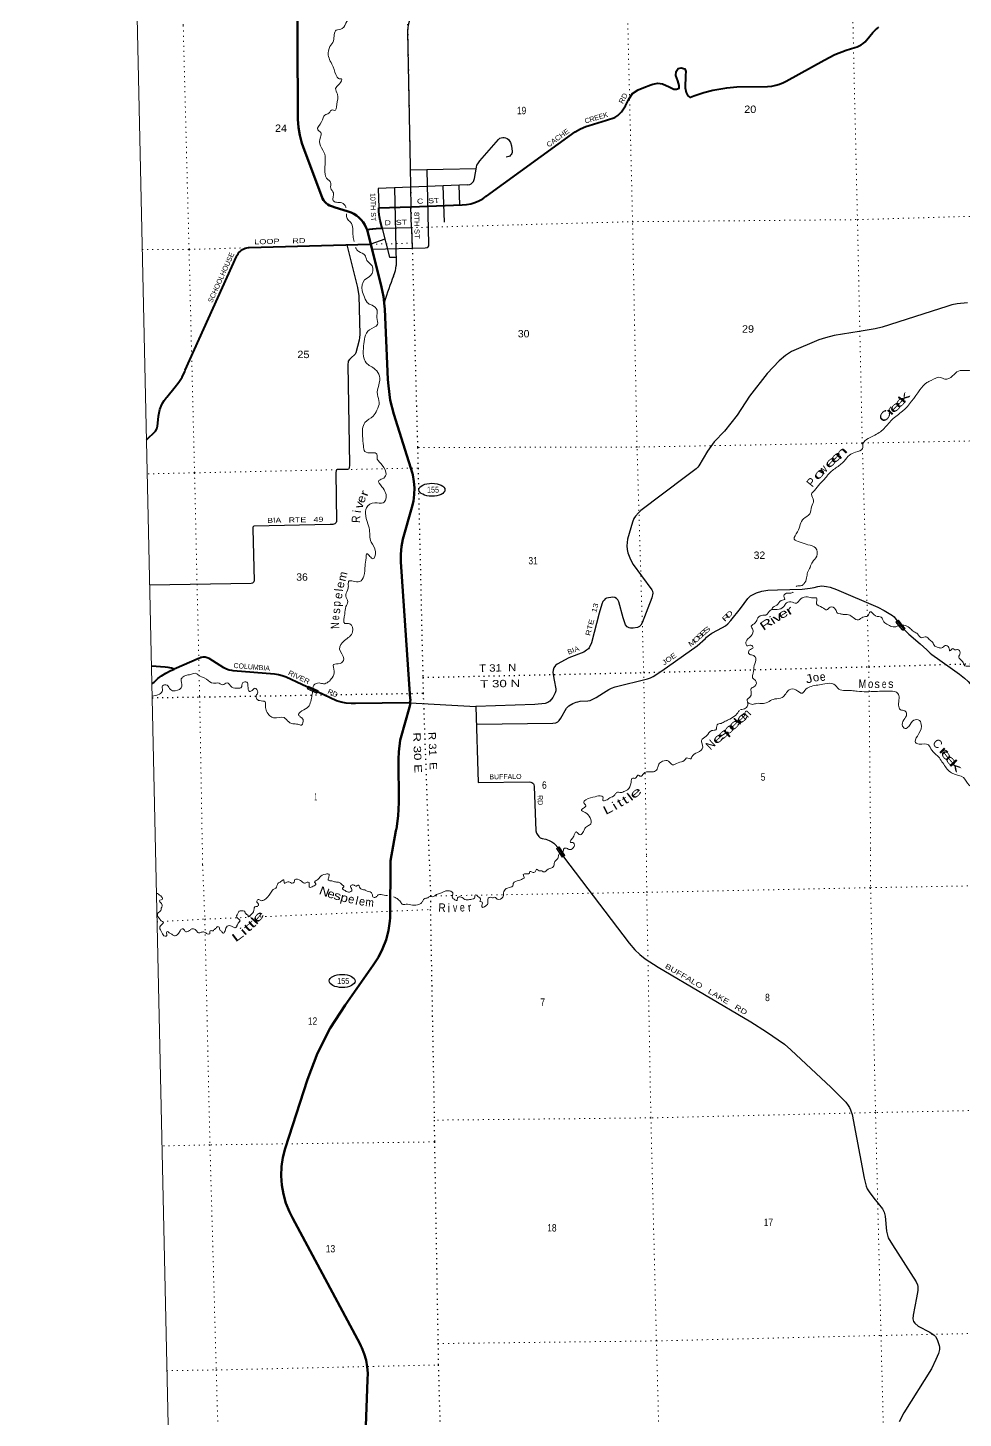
# Model space of a CAD drawing. Header units: feet. Extents: x 489137 to 739700, y 189004 to 379547.
# Drawn here: x 489137 to 511330, y 221829 to 254815 of the extents above; entities that cross this region are included whole.
import ezdxf
from ezdxf.enums import TextEntityAlignment as Align

# ---------------------------------------------------------------- set-up
doc = ezdxf.new("R2010")
doc.units = ezdxf.units.FT
doc.header["$LTSCALE"] = 80
doc.linetypes.add('DOTTED', pattern=[1.5, 0.3, -1.2])
for name, color, linetype, lineweight in [('17', 7, 'Continuous', 25), ('23', 7, 'Continuous', 70), ('26', 7, 'Continuous', 40), ('29', 7, 'Continuous', 25), ('31', 7, 'Continuous', 13), ('39', 7, 'Continuous', 13), ('4', 7, 'Continuous', 13), ('6', 7, 'DOTTED', 25), ('61', 7, 'Continuous', 13), ('7', 7, 'DOTTED', 13)]:
    doc.layers.add(name, color=color, linetype=linetype, lineweight=lineweight)
for name, color, linetype in [('27', 7, 'Continuous'), ('30', 7, 'Continuous'), ('41', 7, 'Continuous')]:
    doc.layers.add(name, color=color, linetype=linetype)

msp = doc.modelspace()

# ---------------------------------------------------------------- linework, layer by layer
at = {"layer": '17'}
for centre in [(498725.31, 243855.59), (496595.48, 232201.22)]:
    msp.add_ellipse(centre, major_axis=(309.24, -1), ratio=0.500121, dxfattribs=at)
at = {"layer": '23'}
for points in [[(497187.37, 250019.1), (497167.76, 250070.34), (497133.8, 250137.14), (497093.05, 250200.03), (497045.94, 250258.31), (496993.01, 250311.35), (496934.81, 250358.57), (496872, 250399.44), (496805.27, 250433.53), (496735.33, 250460.45), (496403.56, 250562.54), (496385.77, 250567.18), (496340.84, 250582.44), (496297.76, 250602.32), (496256.99, 250626.6), (496218.98, 250655), (496184.15, 250687.22), (496152.88, 250722.9), (496125.51, 250761.66), (495666.96, 251990.72), (495637.71, 252080.84), (495587.51, 252265.02), (495556.83, 252453.43), (495546.02, 252644.02), (495546.01, 252655.95), (495524.64, 256527.56)], [(497273.92, 249681.55), (497219.47, 249898.45), (497213.87, 249927.95), (497194.55, 250000.35), (497187.37, 250019.1)], [(498210.46, 238802.46), (498212.54, 238821.53), (498212.8, 238882.7), (498212.01, 238895.87), (497990.17, 242144.62), (497985.87, 242325.51), (498000.49, 242505.85), (498033.89, 242683.68), (498034.33, 242685.48), (498247.35, 243431.75), (498284.37, 243584.51), (498305.22, 243740.3), (498309.67, 243897.42), (498297.67, 244054.14), (498269.35, 244208.75), (498262.08, 244238.02), (497819.43, 245650.4), (497738, 245981.4), (497691.61, 246319.11), (497682.39, 246470.52), (497604.45, 248137.29), (497601.8, 248209.71), (497577.65, 248437.96), (497529.78, 248662.43), (497273.92, 249681.55)], [(497744.05, 235054.82), (497872.19, 235762.48), (497877.86, 235793.77), (497881.34, 235812.48), (497925.72, 236118.71), (497938.05, 236433.01), (497930.69, 237461.36), (497937.09, 237639.04), (497970.8, 237914.18), (497984.2, 237968.26), (498192.94, 238700.95), (498205.9, 238760.73), (498210.46, 238802.46)], [(497081.65, 219675.67), (497197.21, 222736.24), (497201.95, 222893.24), (497190.26, 223049.88), (497162.25, 223204.43), (497118.24, 223355.21), (497058.72, 223500.57), (497036.74, 223545.19), (497018.68, 223582.25), (495416.83, 226578.19), (495342.42, 226723.52), (495260.23, 226928.07), (495199.88, 227140.08), (495162.01, 227357.24), (495147.05, 227577.17), (495155.17, 227797.46), (495186.26, 228015.69), (495240, 228229.48), (495775.16, 229862.5), (496012.88, 230485.58), (496314.42, 231080.4), (496665.65, 231625.42), (497331.58, 232575.37), (497453.79, 232765.01), (497555.5, 232966.39), (497635.61, 233177.3), (497693.23, 233395.42), (497727.74, 233618.38), (497734.4, 233698.97), (497744.05, 235054.82)]]:
    msp.add_lwpolyline(points, dxfattribs=at)
at = {"layer": '26'}
msp.add_line((497465.31, 250546.5), (498228.01, 250566.42), dxfattribs=at)
for points in [[(498228.05, 250564.12), (498228.01, 250566.42), (499445.14, 250614.15), (499546.96, 250622.56), (499647.35, 250641.57), (499745.2, 250670.96), (499839.44, 250710.42), (499929.04, 250759.52), (500013.01, 250817.71), (500021.47, 250824.33), (502126.7, 252348.18), (502249.84, 252416.58), (502379.46, 252471.73), (502459.23, 252498.05), (502866.08, 252619.96), (503061.01, 252685.29), (503134.98, 252732.03), (503220.63, 252817.71), (503314.07, 252961.81), (503399.73, 253121.49), (503485.38, 253253.91), (503617.76, 253343.48), (503754.02, 253398.01), (503921.44, 253464.22), (503964.27, 253479.8), (504081.07, 253503.16), (504197.87, 253487.59), (504357.5, 253417.48), (504466.51, 253355.17), (504524.91, 253355.17), (504591.1, 253386.32), (504591.1, 253448.64), (504556.06, 253557.69), (504509.34, 253686.21), (504521.02, 253775.79), (504567.74, 253845.89), (504641.71, 253865.36), (504723.47, 253838.1), (504750.73, 253779.68), (504742.94, 253686.21), (504735.15, 253394.11), (504754.62, 253277.28), (504793.55, 253199.38), (504840.27, 253168.23), (504863.63, 253172.12), (504937.61, 253199.38), (505007.69, 253226.65), (505175.1, 253277.28), (505389.24, 253331.8), (505720.17, 253390.22), (505961.63, 253413.63), (506689.64, 253426.19), (506786.14, 253433.34), (506881.36, 253450.54), (506974.26, 253477.6), (507063.83, 253514.22), (507130.13, 253548.82), (508030.99, 254047.74), (508286.04, 254181.01), (508553.62, 254286.89), (508758.7, 254347.09), (508812.18, 254363.62), (508863.65, 254385.64), (508912.53, 254412.93), (508958.29, 254445.17), (509000.43, 254482.02), (509038.48, 254523.07), (509043.46, 254529.13), (509187.22, 254699.8), (509252.71, 254770.2), (509325.2, 254833.37)], [(497546.37, 250057.75), (497499.42, 250243.07), (497480.03, 250327.54), (497468.56, 250446.86), (497465.31, 250546.5)], [(497187.37, 250019.1), (497220.65, 250028.18), (497250.38, 250036.29), (497323.79, 250049.2), (497398.15, 250054.36), (497546.37, 250057.75)], [(491949.56, 245041.63), (492163.04, 245247.14), (492194.97, 245302.83), (492213.42, 245366.44), (492225.13, 245431.62), (492240.86, 245602.97), (492251.42, 245682.21), (492270.2, 245759.91), (492297, 245835.22), (492331.53, 245907.31), (492373.4, 245975.4), (492422.16, 246038.75), (492436.14, 246054.61), (492631.46, 246295.55), (492719.74, 246408.22), (492795.76, 246529.5), (492858.69, 246658.07), (492873.01, 246693), (494088.89, 249387.39), (494105.06, 249420.71), (494124.63, 249452.16), (494147.38, 249481.39), (494173.06, 249508.08), (494201.39, 249531.94), (494232.06, 249552.71), (494264.73, 249570.16), (494299.05, 249584.1), (494334.63, 249594.38), (494371.1, 249600.88), (494392.33, 249602.88), (497249.5, 249680.89), (497273.92, 249681.55)], [(498210.46, 238802.46), (498179.72, 238801.99), (496910.56, 238782.44), (496807.28, 238781.06), (496689.82, 238791.04), (496574.04, 238813.26), (496461.22, 238847.45), (496011.89, 239058.21), (495263.11, 239409.43), (495174.61, 239441.88), (495081.35, 239465.47), (494986.13, 239479.18), (494012.12, 239558.19), (493975.95, 239563.48), (493911.82, 239578.28), (493849.59, 239599.69), (493789.93, 239627.5), (493611.29, 239744.22), (493440.82, 239850.24), (493418.17, 239861.9), (493393.27, 239871.64), (493367.49, 239878.73), (493341.11, 239883.09), (493314.42, 239884.66), (493287.71, 239883.44), (493261.27, 239879.43), (493235.4, 239872.68), (493210.38, 239863.26), (492611.14, 239598.73)], [(492611.14, 239598.73), (492542.26, 239620.6), (492470.75, 239635.3), (492398.1, 239642.45), (492067.79, 239670.05)], [(492076.92, 239255.35), (492137.56, 239293.93), (492220.77, 239373.83), (492311.87, 239444.59), (492409.87, 239505.44), (492513.7, 239555.72), (492611.14, 239598.73)]]:
    msp.add_lwpolyline(points, dxfattribs=at)
at = {"layer": '29'}
for p, q in [((499771.05, 251471.1), (498210.73, 251436.83)), ((498654.76, 249684.96), (498613.72, 251445.68)), ((499565.26, 251086.3), (497452.42, 251003.65)), ((498987.57, 251063.71), (499013.68, 250202.54)), ((499366.43, 251078.53), (499375.31, 250611.41)), ((497450.4, 251003.6), (497465.31, 250546.5)), ((498236.61, 250073.53), (498259.85, 249584.36)), ((497611.06, 249802.12), (497274.5, 249681.57)), ((497306.38, 249562.5), (498567.6, 249595.44)), ((499787.8, 238297.54), (501594.34, 238315.87)), ((501153.46, 236817.4), (501190.73, 235761.16)), ((501709.29, 235368.21), (501848.1, 235146.58))]:
    msp.add_line(p, q, dxfattribs=at)
for points in [[(499598.24, 258376.14), (499535.36, 258155.43), (499500.26, 258027.88), (499455.92, 257791.25), (499382.02, 257340.18), (499271.18, 256556.35), (499237.92, 256434.35), (499189.89, 256312.33), (499086.43, 256097.89), (499019.92, 255998.07), (498931.25, 255898.24), (498665.22, 255661.61), (498487.86, 255498.93), (498419.5, 255419.45), (498367.78, 255349.2), (498297.57, 255227.19), (498221.83, 255084.83), (498202.43, 255032.17), (498182.11, 254967.47), (498162.72, 254877.79), (498154.39, 254817.72), (498147.51, 254721.72)], [(498147.51, 254721.72), (498208.89, 251517.28), (498217.55, 251043.06), (498228.01, 250566.42)], [(499565.26, 251086.3), (499624.06, 251099.17), (499659.16, 251113.96), (499690.56, 251141.69), (499709.04, 251167.57), (499733.06, 251241.52), (499779.24, 251511.42), (499792.17, 251555.79), (499810.65, 251585.37), (499864.22, 251659.32), (500302.07, 252167.69), (500335.32, 252195.42), (500370.42, 252208.36), (500403.68, 252213.91), (500440.63, 252212.06), (500472.03, 252202.82), (500508.98, 252186.18), (500538.54, 252165.85), (500560.71, 252143.66), (500592.12, 252097.45), (500614.29, 252017.95), (500630.91, 251883), (500627.22, 251857.12), (500617.98, 251831.24), (500605.05, 251807.21), (500592.12, 251790.57), (500569.95, 251772.08), (500545.93, 251759.14), (500486.81, 251744.35)], [(497839.27, 251018.78), (497876.8, 249234.57), (497875.74, 249178.42)], [(497546.37, 250057.75), (498236.61, 250073.53), (498228.05, 250564.12)], [(497547.34, 250054.14), (497720.34, 249372.11), (497874.25, 249373.85)], [(496703.67, 249665.99), (496959.24, 248651.79), (496977.93, 248548.41), (496989.24, 248461.06), (497015.48, 247538.21), (497010.26, 247469.7), (497000.02, 247400.65), (496916.95, 247102.73), (496902.17, 247075), (496885.77, 247052.62), (496818.37, 246990.24), (496767.31, 246943.74), (496741.29, 246907.42), (496735.9, 246888.28), (496732.79, 246826.52), (496765.54, 244445.88), (496760.84, 244367.6), (496755.3, 244354.66), (496746.06, 244347.26), (496720.19, 244338.02), (496513.28, 244332.47), (496480.02, 244332.47), (496463.4, 244325.08), (496452.31, 244306.59), (496446.22, 244261.51), (496458.91, 243104.36), (496451.39, 243081.84), (496444, 243072.59), (496417.58, 243050.77), (496377.49, 243033.77), (496309.04, 243027.57), (494501.26, 242991.16), (494488.45, 242982.93), (494479.21, 242968.14), (494472.19, 242929.85), (494508.7, 241690.69), (494498.61, 241671.28), (494484.75, 241655.57), (494467.2, 241641.7), (494435.13, 241634.18), (492025.51, 241591.14)], [(498567.6, 249595.44), (498608.89, 249606.4), (498634.76, 249621.19), (498647.69, 249639.67), (498654.76, 249684.96)], [(497812.78, 248926.36), (497843.49, 249008.75), (497857.68, 249058.98), (497868.6, 249105.95), (497875.74, 249178.42)], [(511434.45, 248286.07), (511185.02, 248265.53), (511059.39, 248243.35), (510939.3, 248204.53), (510771.12, 248146.54), (509405.9, 247709.08), (509238.43, 247670.13), (508860.21, 247607.13), (508266.61, 247513.91), (508059.09, 247463.21), (507903.23, 247415.02), (507258.81, 247134.86), (507113.18, 247041.71), (506960.42, 246912.76), (506679.64, 246616.55), (506262.33, 246078.56), (505964.47, 245624.57), (505667.12, 245247.23), (505423.87, 244992.39), (505262.7, 244772.12), (505053.67, 244419.42), (505034.77, 244392.54), (504997.82, 244348.17), (504739.9, 244158.58), (503681.73, 243364.73), (503623.29, 243309.21), (503556.78, 243231.56), (503516.14, 243172.4), (503481.33, 243086.89), (503364.11, 242684.34), (503351.72, 242523.52), (503360.95, 242440.32), (503376.63, 242355.99), (503433.01, 242201.85), (503499.15, 242079.11), (503700.19, 241812.49), (503942.84, 241482.51), (503959.54, 241445.73), (503963.23, 241401.36), (503942.62, 241288.91), (503711.97, 240698.86), (503680.76, 240646.38), (503652.85, 240610.13), (503601.13, 240587.94), (503500.52, 240574.79), (503438.55, 240569.46), (503401.6, 240580.55), (503357.26, 240606.43), (503321.41, 240650.45), (503259.61, 240816.09), (503161.25, 241198.51), (503135.56, 241242.38), (503102.31, 241275.65), (503061.66, 241301.54), (503017.9, 241303.4), (502864.86, 241285), (502832.57, 241264.56), (502810.41, 241238.68), (502780.84, 241201.7), (502754.59, 241144.79), (502694.2, 240931.37), (502508.34, 240222.39), (502457.54, 240101.74), (502442.76, 240083.26), (502394.72, 240046.28), (502328.93, 240005.64), (501970.41, 239864.54), (501698.88, 239713.77), (501653.89, 239682.09), (501616.94, 239626.63), (501598.46, 239578.57), (501591.69, 239519.2), (501621.49, 239338.55), (501665.93, 239132.08), (501664.97, 239086.82), (501646.5, 239035.05), (501593.2, 238930.41), (501520.87, 238842.79), (501472.84, 238809.51), (501414.34, 238788.28), (501168.62, 238761.25), (499767.58, 238713.72)], [(501594.34, 238315.87), (501661.23, 238325.16), (501710.18, 238348.26), (501742.52, 238380.62), (501784.08, 238437), (501917.1, 238673.63), (501945.74, 238704.14), (501975.3, 238731.87), (502064.9, 238784.55), (502148.97, 238816.91), (502189.61, 238826.15), (502242.25, 238836.31), (502427, 238851.1), (502475.97, 238857.58), (502512.92, 238870.52), (502619.14, 238925.05), (502796.5, 239035.97), (502922.12, 239117.31), (502983.09, 239148.75), (503069.92, 239176.47), (503838.47, 239368.73), (503913.3, 239395.55), (503971.48, 239427.89), (504178.4, 239560.99), (505020.85, 240152.57), (505212.98, 240330.04), (505239.79, 240358.72), (505310, 240414.18), (505365.42, 240451.15), (505619.43, 240588.86), (505686.88, 240628.63), (505742.3, 240676.69), (505818.95, 240751.54), (506048.04, 241039.94), (506218.01, 241276.57), (506279.92, 241336.67), (506327.96, 241366.25), (506424.92, 241409.67), (506551.5, 241445.75), (506693.74, 241471.58)], [(506693.74, 241471.58), (506924.32, 241478.26), (507506.82, 241498.26)], [(507506.82, 241498.26), (507700.64, 241519.7), (507794.86, 241540.04), (507878, 241564.07), (507972.21, 241577.01), (508084.91, 241564.07), (508175.44, 241543.73), (508321.39, 241490.12), (509304.25, 241068.62), (509458.52, 240990.05), (509614.62, 240898.54), (509656.2, 240869.88), (509688.52, 240839.38), (509755.03, 240750.64), (509831.71, 240649.89), (509925.59, 240540.41)], [(509925.59, 240540.41), (510042.31, 240426.2), (510308.35, 240200.66), (510463.54, 240060.16), (510549.46, 239977.89), (510589.17, 239945.54), (511021.48, 239638.66), (511239.48, 239483.37), (511364.21, 239384.45), (511445.5, 239306.81), (511535.08, 239206.06), (511682.87, 239002.71), (512044.98, 238455.5), (512076.85, 238403.1), (512786.62, 237341.16)], [(498204.72, 238802.37), (499767.58, 238713.72), (499821.69, 236911.81), (501033.74, 236926.61)], [(501033.74, 236926.61), (501068.19, 236921.99), (501097.75, 236912.75), (501121.76, 236897.96), (501138.39, 236877.62), (501145.78, 236860.98), (501153.46, 236817.4)], [(501190.73, 235761.16), (501202.12, 235712.04), (501218.75, 235684.31), (501263.09, 235627), (501296.34, 235601.12), (501336.99, 235582.63), (501431.21, 235562.3), (501506.96, 235536.41), (501573.46, 235501.29), (501615.96, 235473.56), (501651.06, 235442.13), (501709.29, 235368.21)], [(501848.1, 235146.58), (503405.65, 233099.99), (503541.59, 232938.99), (503656.02, 232828.56), (503786.83, 232730.4), (504089.73, 232528.46), (506293.04, 231233.14), (506664.27, 230996.25), (507089.35, 230701.77), (507240.6, 230570.89), (508201.09, 229671.1), (508544.42, 229327.54), (508603.72, 229245.73), (508632.33, 229196.65), (508652.76, 229147.58), (508691.57, 229033.06), (508978.74, 227521.82), (508986.57, 227490.87)], [(508986.57, 227490.87), (509027.78, 227331.64), (509053.33, 227270.28), (509097.27, 227198.71), (509208.64, 227049.42), (509413.01, 226795.85), (509440.6, 226748.82), (509450.82, 226720.19), (509478.4, 226624.07), (509511.1, 226264.15), (509532.56, 226170.08), (509551.98, 226108.73), (509650.07, 225945.13), (510214.12, 225061.7), (510245.8, 224996.26), (510253.97, 224955.37), (510254.99, 224857.2), (510222.29, 224685.42), (510140.55, 224276.42), (510137.49, 224186.45), (510148.72, 224121), (510178.36, 224080.11), (510263.16, 224014.66), (510541.1, 223867.42), (510640.23, 223797.91), (510670.88, 223765.19), (510712.77, 223695.65), (510761.82, 223556.59), (510768.98, 223515.7), (510766.93, 223458.44), (510745.47, 223360.27), (510683.14, 223221.22), (510573.8, 223000.35), (509919.83, 221953.32), (509813.56, 221740.64)]]:
    msp.add_lwpolyline(points, dxfattribs=at)
msp.add_arc((505969.24, 245732.08), 8759.64, 158.61344, 162.87578, dxfattribs=at)
at = {"layer": '29', "linetype": 'DOTTED', "lineweight": 100}
msp.add_arc((510931.23, 241536.03), 1414.63, 214.29201, 224.43701, dxfattribs=at)
at = {"layer": '31'}
for p, q in [((509732.5, 240716.62), (509794.54, 240758.46)), ((509792.93, 240747.72), (509743.94, 240714.68)), ((509950.05, 240570.31), (509894.52, 240519.91)), ((501740.05, 235386.78), (501874.62, 235176.09)), ((501874.62, 235176.09), (501811.41, 235135.72))]:
    msp.add_line(p, q, dxfattribs=at)
for points in [[(509732.66, 240716.29), (509823.37, 240597.17), (509893.44, 240520.34)], [(509743.94, 240714.68), (509829.52, 240602.3), (509894.68, 240530.85), (509938.37, 240570.51)], [(509938.37, 240570.51), (509874.88, 240640.12), (509792.93, 240747.72)], [(509794.84, 240758.42), (509881.03, 240645.25), (509948.86, 240570.88)], [(501811.41, 235135.72), (501676.84, 235346.41), (501740.05, 235386.78)]]:
    msp.add_lwpolyline(points, dxfattribs=at)
msp.add_lwpolyline([(501863.56, 235178.52), (501737.61, 235375.72), (501687.89, 235343.97), (501813.84, 235146.77)], close=True, dxfattribs=at)
at = {"layer": '39'}
for points in [[(496688.85, 250548.89), (496680.1, 250567.42), (496587.16, 250660.03), (496461.76, 250675.23), (496382.2, 250713.7), (496385.91, 250899.34), (496324.9, 251006.82), (496321.4, 251155.99), (496259.65, 251209), (496191.4, 251624.89), (496191.35, 251626.91), (496184.94, 251814.33), (496077.36, 252015.5), (496078.53, 252223.27), (496088.17, 252328.38), (496016.05, 252393.24), (496106.44, 252580.92), (496185.26, 252746.14), (496276.99, 252790.64), (496363.88, 252869.33), (496416.77, 252850.4), (496467.88, 252992.78), (496482.31, 253237.17), (496438.78, 253373.29), (496532.94, 253486.43), (496580.63, 253602.51), (496507.78, 253612.9), (496476.74, 253646.46), (496382.37, 253886.27), (496266.85, 254167.94), (496306.51, 254368.54), (496385.94, 254507.56), (496454.71, 254757.25), (496599.04, 254794.93), (496703.91, 254966.81), (496942.45, 255115.61), (497033.09, 255206.48)], [(496878.58, 249741.62), (496853.69, 249873.65), (496789.4, 250206.94), (496712.88, 250287.84), (496698.09, 250400.81)], [(497423.59, 244582.62), (497402.23, 244719.26), (497289.07, 244728.71), (497136.99, 244763.46), (497097.58, 244895.65), (497080.05, 245127.18), (497134.97, 245451.17), (497331.12, 245600.99), (497418.52, 245744.23), (497474.73, 245927.07), (497430.07, 246111.57), (497484.26, 246552.53), (497379.68, 246711.42), (497166.21, 246869.78), (497100.08, 247023.52), (497104.44, 247267.67), (497135.85, 247476.15), (497242.65, 247652.11), (497433.42, 247773.57), (497419.46, 247938.62), (497423.31, 248118.22), (497303.65, 248232.39), (497218.04, 248270.71), (497125.71, 248423.85), (497069.61, 248579.84), (497128.2, 248833.33), (497270.97, 248937.53), (497305.89, 249168.28), (497183.89, 249296.51), (497134.54, 249422.41), (496993.42, 249505.82), (496908.06, 249605.1)], [(515026.31, 248041.55), (514854.1, 247730.94), (514635.39, 247596.72), (514267.36, 247551.78), (514012.61, 247406.63), (513886.08, 247212.05), (513705.65, 247165.46), (513538.1, 247000.17), (513181.18, 246911.11), (512992.21, 246971.22), (512839.2, 246959.55), (512533.61, 246918.09), (512142.25, 247007.73), (511930.09, 246938.2), (511646.43, 246735.9), (511421.75, 246684.24), (511214.32, 246671.3), (511077.83, 246557.16), (510896.15, 246478.27), (510786.21, 246522.08), (510570.12, 246448.43), (510466.43, 246397.59), (510299.02, 246226.25), (509891.43, 245718.51), (509641.98, 245519.03), (509421.71, 245279.9), (509167.33, 245118.62), (508994.33, 245013.71), (508947.98, 244925.9), (508944.11, 244833.03), (508772.7, 244746.31), (508629.07, 244678.4), (508505.39, 244534.31), (508307.51, 244372.35), (508112.96, 244200.85), (508057.09, 244128.47), (507994.19, 244058.42), (507929.09, 243996.38), (507801.66, 243840.11), (507733.24, 243747.74), (507777.06, 243599.52), (507730.12, 243451.18), (507687.63, 243284.8), (507541.12, 243168.42), (507399.09, 242860.53), (507322.53, 242685.28), (507461.45, 242609.88), (507646.4, 242549.69), (507827.64, 242475.28), (507856.47, 242278.31), (507754.82, 242140.79), (507695.26, 242014.34), (507639.55, 241896.05), (507614.45, 241762.35), (507551.24, 241619.68), (507495.76, 241581.2), (507380.17, 241571.74), (507364.6, 241561.02)], [(495901.42, 239152.95), (495923.83, 239220.79), (496047.67, 239272.1), (496153.01, 239252.39), (496357.37, 239396.36), (496408.11, 239554.87), (496392.37, 239709.8), (496547.16, 239731.58), (496631.28, 239842.47), (496533.07, 240074.12), (496649.33, 240276.53), (496844.11, 240484.81), (496777.18, 240672.82), (496655.9, 240684.09), (496656.74, 240905.97), (496682.86, 241082.05), (496728.5, 241200.1), (496681.03, 241332.1), (496722.16, 241470.22), (496741.97, 241571.53), (496747.57, 241676.54), (497011.78, 241676.69), (497107.61, 241803.99), (497138.17, 242048.75), (497163.87, 242242.98), (497181.85, 242336.18), (497253.92, 242273.33), (497323.78, 242218.5), (497386.46, 242383.34), (497282.25, 242612.83), (497233.99, 242950.54), (497172.09, 243147.3), (497155.28, 243239.8), (497172.09, 243429.01), (497367.23, 243546.63), (497568.9, 243547.33), (497631.37, 243635.53), (497535.77, 243927.75), (497463.78, 244073.29), (497547.55, 244113.58), (497635.79, 244220.53), (497541.99, 244436.15), (497423.59, 244582.62)], [(509798.33, 240627.26), (509664.59, 240602.38), (509548.46, 240652.1), (509445.93, 240724.31), (509386.98, 240829.82), (509251.02, 240864.95), (509121.76, 240958.73), (509065.48, 240864.63), (508951.2, 240835.72), (508843.86, 240768.66), (508719.57, 240822.22), (508611.13, 240888.24), (508483.85, 240897.35), (508406.88, 240911.68), (508350.06, 240926.48), (508299.6, 241014.04), (508175.17, 241073.64), (508094.08, 241005.18), (507983.77, 241065.11), (507850.61, 241152.74), (507847.44, 241287.8), (507760.62, 241291.81), (507639.16, 241311.15), (507474.77, 241268.96), (507376.44, 241161.78), (507240.48, 241196.9), (507114.58, 241147.56), (507067.81, 241077.89), (506915.94, 241017.85), (506755.1, 240995.92), (506644.82, 240882.4), (506574.27, 240880.74), (506460.84, 240815.55), (506395, 240699.04), (506302.15, 240616.19), (506338.26, 240538.38), (506295.45, 240386.11), (506175.8, 240242.11), (506200.1, 240151.92), (506290.48, 240168.16), (506346.18, 240115.02), (506254.97, 240048.33), (506248.99, 239959.45), (506334.36, 239931.2), (506408.68, 239858.32), (506372.43, 239684.02), (506346.41, 239503.9), (506332.83, 239394.67), (506402.88, 239331.78), (506389.97, 239194.33), (506296.42, 239141.71), (506300.7, 239045), (506265.01, 238933.23), (506207.73, 238881.46), (506218.82, 238752.64), (506168.16, 238676.83), (506043.9, 238641.31)], [(507295.78, 241423.81), (507286.66, 241415.12), (507094.37, 241380.44), (507080.61, 241306.1), (507099.79, 241262.17), (507013.91, 241225.87), (506907.62, 241114.46), (506843.68, 241088.76), (506782.91, 241003.85)], [(512518.21, 239065.98), (512410.9, 239083.63), (512321.03, 239131.94), (512228.59, 239117.67), (512166.51, 239184.78), (512055.02, 239208.39), (512012.86, 239286.05), (511943, 239340.89), (511805.18, 239369.92), (511680.04, 239459.76), (511575.01, 239552.08), (511534.06, 239664.07), (511433.09, 239669.76), (511368.3, 239680.34), (511309.4, 239783.84), (511226.45, 239880.72), (511256.24, 239986.3), (511197.86, 240067.62), (511129.51, 240057.94), (511084.46, 240087.14), (511015.18, 240031.06), (510989.15, 240109.1), (510901.29, 240157.46), (510819.87, 240103.11), (510736.94, 240113.26), (510655.51, 240145.64), (510598.81, 240241.12), (510522.67, 240305.89), (510448.59, 240368.69), (510348.37, 240342.13), (510247.37, 240434.55), (510163.5, 240485.02), (510083.13, 240557.76), (509962.36, 240633.58), (509884.9, 240643.77)], [(492082.76, 238956.21), (492262.17, 239007.72), (492332.7, 239096.11), (492334.18, 239205.05), (492440.73, 239219.66), (492521.9, 239112.65), (492631.46, 239084.97), (492792.27, 239193.63), (492778.13, 239366.75), (492823.31, 239418.23), (492935.24, 239461.2), (492971.43, 239466.08), (493154.53, 239484.5), (493156.6, 239482.53), (493375.31, 239358.59), (493540.91, 239263.65), (493678.02, 239264.85), (493759.55, 239228.45), (493863.33, 239275.26), (493974.69, 239170.98), (494128.55, 239146.35), (494200.79, 239162.17), (494238.36, 239280.03), (494332.96, 239288.3), (494359.18, 239202.19), (494400.6, 239070.05), (494460.55, 239093.65), (494525.89, 239145.6), (494592.66, 239050.36), (494556.26, 238968.83), (494559.83, 238902.36), (494637.66, 238851.74), (494767.43, 238822.52), (494775.94, 238717.84), (494802.87, 238601.5), (494882.12, 238490.41), (494969.83, 238448.1), (495215.85, 238449.85), (495327.21, 238345.57), (495427.07, 238301.52), (495542.25, 238292.13), (495627.39, 238273.96), (495666.74, 238401.95), (495602.59, 238471.03), (495559.13, 238518.41), (495595.96, 238581.8), (495765.08, 238680.57), (495873.82, 238945.32), (495891.91, 239071.43)], [(506217.66, 238807.71), (506333.53, 238763.4), (506421.75, 238785.65), (506589.15, 238785.54), (506862.95, 238892.82), (507037.7, 238923.14), (507202.67, 239112.57), (507360.14, 239106.18), (507513.21, 239029.1), (507595.75, 239121.8), (507725.21, 239191.4), (508044.58, 239247.31), (508260.45, 239244.31), (508380.21, 239126.11), (508526.19, 239093.23), (508681.55, 239090.83), (508815.01, 239075.81), (509258.86, 239070.1), (509601.58, 239076.14), (509780.29, 239023.86), (509809.2, 238909.58), (509794.98, 238741.84), (509841.79, 238638.06), (509945.25, 238612.26), (509987.51, 238530.56), (509918.06, 238395.81), (509891.23, 238249.96), (509949, 238194.85), (510040.68, 238241.37), (510162.25, 238389.44), (510291.55, 238380.38), (510337, 238248.33), (510241.79, 238008.1), (510194.95, 237855.74), (510284.44, 237823.55), (510502.71, 237804.48), (510584.36, 237677.31), (510716.53, 237545.29), (510887.41, 237311.31), (511085.46, 237122.34), (511333.8, 237025.31), (511471.09, 236847.01), (511610.96, 236731.3), (511676.33, 236609.81), (511822, 236504.32), (511781.73, 236329.92), (511848.57, 236145.93), (512011.24, 235917.81), (512181.29, 235804.83), (512304.03, 235731.07), (512328.29, 235642.89), (512441.04, 235564.87), (512520.34, 235451.77), (512621.35, 235427.36), (512717.43, 235393.11)], [(506020.78, 238620.29), (505932.51, 238510.97), (505795.11, 238415.95), (505685.43, 238362.96), (505583.76, 238312.16), (505493.81, 238277.78), (505462.24, 238162.08), (505365.86, 238143.68), (505233.88, 238009.48), (505121.25, 237910.02), (505153.3, 237747.41), (505027.09, 237625.45), (504894.49, 237517.46), (504871.3, 237474.56), (504774.07, 237492.44), (504709.01, 237428.39), (504566.94, 237380.68), (504435.08, 237327.16), (504338.21, 237415.65), (504199.12, 237412.38), (504105.94, 237343.63), (504077.79, 237254.23), (504007.16, 237169.88), (503904.4, 237165.45), (503744.18, 237117.31), (503677.02, 237057.25), (503613.87, 237084), (503557.07, 237012.07), (503488.44, 237014.5), (503450.49, 236912.76), (503363.8, 236739.29), (503300.05, 236705.52), (503210.1, 236671.14), (503103.22, 236670.65), (503066.2, 236615.32), (502946.86, 236543.94), (502853.35, 236489.31), (502782.84, 236485.63), (502787.52, 236544.23), (502754.27, 236585.81), (502597.23, 236574.05), (502377.11, 236500.31), (502326.31, 236430.54), (502378.26, 236365.2), (502321.23, 236303.36), (502269.81, 236259.79), (502357.95, 236199.34), (502477.9, 236073.08), (502493.4, 235928.23), (502413.95, 235875.94), (502368.39, 235840.58), (502322.09, 235750.75), (502247.29, 235672.35), (502192.16, 235701.31), (502148.98, 235736.6), (502088.8, 235636.36), (502036.13, 235560.5), (502009.42, 235495.33), (502084.43, 235478.94), (502077.14, 235359.77), (501975.14, 235323.09), (501901.77, 235355.65), (501849.56, 235328.26), (501838.52, 235283.59), (501818.91, 235265.22)], [(501753.69, 235225.34), (501745.01, 235217.37), (501722.91, 235143.65)], [(500875.22, 234621.66), (500911.01, 234640.79), (500892.53, 234727), (500976.79, 234743.42), (501038.95, 234757.23), (501045.97, 234795.73), (501102.73, 234785.19), (501173.22, 234789.14), (501205.84, 234850.53), (501295.67, 234810.65), (501311.74, 234813.1), (501376.95, 234788.67), (501480.06, 234854.01), (501565.95, 234884.6), (501624.66, 234950.74), (501632.93, 235017.51), (501689.68, 235081.58), (501722.63, 235130.88), (501722.91, 235143.66)], [(492186.08, 234288.41), (492289.65, 234218.91), (492335.92, 234149.6), (492298.22, 234126.38), (492258.52, 234103.11), (492290.01, 234057.6), (492328.32, 233984.04), (492301.64, 233926.84), (492294.95, 233876.24), (492257.64, 233838.92), (492222.13, 233809.72), (492222.2, 233733.09), (492259.79, 233685.72), (492301.64, 233630.41), (492357.21, 233589.59), (492322.03, 233548.29), (492267.79, 233466.14), (492317.27, 233352.56), (492394.26, 233265.94), (492434.3, 233277.12), (492428.18, 233353.58), (492447.68, 233378.31), (492488.92, 233345.16), (492556.48, 233308.7), (492613.84, 233275.99), (492697.56, 233312.57), (492747.94, 233388.56), (492796.95, 233440.32), (492839.77, 233423.34), (492885.65, 233368.14), (492971.55, 233398.72), (493029.06, 233434.58), (493071.34, 233437.76), (493130.83, 233401.07), (493182.86, 233342), (493251.01, 233357.99), (493323.56, 233359.98), (493395.26, 233319.6), (493443.74, 233316.89), (493457.63, 233325.34), (493454.41, 233369.61), (493483.82, 233400.67), (493518.47, 233387.5), (493565.85, 233425.1), (493617.16, 233466.84), (493644.66, 233493.81), (493677.46, 233474.54), (493697.57, 233402.5), (493730.31, 233385.25), (493776.08, 233334.07), (493807.45, 233367.19), (493837.45, 233450.7), (493868.33, 233501.96), (493971.23, 233500.74), (494030.61, 233468.09), (494059.05, 233460.8), (494099.95, 233514.35), (494140.3, 233588.06), (494171.39, 233631.26), (494113.2, 233694.19), (494091.68, 233744.01), (494116.4, 233799.14), (494151.14, 233856.55), (494209.37, 233866.22), (494274.14, 233857.91), (494308.04, 233798.34), (494366.17, 233737.42), (494364.27, 233733.34), (494490.3, 233845.69), (494504.67, 233910.61), (494519.53, 233957.4), (494583.7, 233971.26), (494610.43, 234026.44), (494572.84, 234073.8), (494601.48, 234133.07), (494666.69, 234108.64), (494732.92, 234120.54), (494897.78, 234288.4), (494960.14, 234368.75), (495019.67, 234404.67), (495071.19, 234512.95), (495142.48, 234561.29), (495208.06, 234597.37), (495228.4, 234517.26), (495281.99, 234548.98), (495330.31, 234552.32), (495411.81, 234522.29), (495459.52, 234547.8), (495466.1, 234602.43), (495534.36, 234614.38), (495655.25, 234545.1)], [(495655.25, 234545.1), (495700.3, 234520.12), (495766.21, 234544.11), (495808.81, 234535.19), (495808.99, 234454.54), (495823.87, 234426.71), (495907.97, 234449.18), (495971.04, 234503.34), (495941.56, 234548.92), (495994.77, 234594.74), (496065.57, 234661.21), (496204.69, 234737.62), (496287.71, 234725.78), (496275.35, 234660.91), (496271.17, 234592.23), (496348.2, 234578.21), (496439.72, 234550.47), (496524.76, 234538.69), (496586.54, 234491.99), (496632.42, 234436.78), (496605.02, 234405.78), (496663.16, 234344.86), (496773.04, 234309.56), (496824.62, 234341.22), (496817.03, 234397.48), (496791.59, 234443.16), (496828.89, 234480.48), (496877.43, 234475.76), (496932.56, 234451.06), (496966.17, 234476.18), (497020.49, 234407.09), (497071.81, 234374.22), (497152.98, 234356.27), (497144.92, 234356.05), (497222.39, 234325.91), (497281.49, 234303.34), (497313.43, 234241.7), (497324.77, 234195.63), (497391.44, 234191.41), (497450.59, 234241.43), (497593.91, 234237.29), (497669.24, 234226.69)], [(497813.19, 234196.69), (497896.64, 234156.86), (497979.51, 234076.45), (498031.6, 234015.37), (498138.25, 234024.34), (498146.37, 234022.55), (498448.64, 234032.85), (498497.72, 234082.59), (498534.31, 234146.11), (498628.27, 234176.92), (498687.91, 234208.8), (498748.65, 234200.38), (498806.17, 234236.24), (498906.01, 234273.26), (499109.84, 234343.38), (499218.2, 234289.89), (499212, 234221.15), (499213.37, 234170.78), (499223.73, 234160.98), (499287.41, 234118.36), (499315.9, 234109.06), (499332.29, 234174.04), (499420.53, 234192.59), (499504.76, 234136.42), (499569.53, 234128.11), (499674.06, 234141.06), (499737.96, 234164.99), (499742.47, 234221.58), (499770.08, 234244.52), (499813.39, 234209.41), (499880.08, 234130.58), (499861.08, 234087.71), (499897.58, 234080.64), (499922.64, 234049.06), (499905.98, 233994.16), (499923.37, 233948.26), (499975.39, 233963.8), (500049.95, 234040.46), (500060.71, 234163.76), (500116.54, 234187.47), (500195.31, 234183.58), (500197.27, 234185.65), (500275.02, 234145.44), (500408.85, 234193.47), (500433.5, 234325.22), (500518.03, 234406.18), (500643.69, 234458.02), (500654.25, 234514.78), (500785.4, 234586.94), (500875.22, 234621.66)]]:
    msp.add_spline(points, degree=3, dxfattribs=at)
at = {"layer": '4'}
msp.add_lwpolyline([(489136.84, 372822.34), (519705.79, 373516.18), (550270.46, 374252.07), (580830.76, 375029.99), (611393.28, 375849.96), (641954.65, 376711.97), (672514.8, 377616.02), (703073.68, 378562.1), (733631.22, 379547.32), (739699.91, 195787.95), (708889.59, 194791.66), (678077.93, 193837.75), (647264.99, 192926.23), (616450.81, 192057.09), (585635.48, 191230.33), (554819.03, 190445.97), (524001.53, 189703.99), (493183.04, 189004.41)], close=True, dxfattribs=at)
msp.add_lwpolyline([(489136.84, 372822.34), (519705.79, 373516.18), (550270.46, 374252.07), (580830.76, 375029.99), (611393.28, 375849.96), (641954.65, 376711.97), (672514.8, 377616.02), (703073.68, 378562.1), (733631.22, 379547.32), (739699.91, 195787.95), (708889.59, 194791.66), (678077.93, 193837.75), (647264.99, 192926.23), (616450.81, 192057.09), (585635.48, 191230.33), (554819.03, 190445.97), (524001.53, 189703.99), (493183.04, 189004.41)], close=True, dxfattribs=at)
at = {"layer": '6'}
for points in [[(497588.93, 280035.89), (497641.04, 276654.24), (497642.06, 276267.02), (497769.96, 271332.68), (497773.38, 270929.38), (497892.22, 266037.19), (497908.71, 265678.57), (498007.55, 260693.12), (498015.5, 260354.47), (498131.83, 255397.67), (498142.64, 255022.79), (498210.72, 251437.32)], [(498218.4, 251032.66), (498236.61, 250073.53), (498255.3, 249706.9), (498263.65, 249390.4)], [(498265.26, 249329.39), (498383.23, 244857.27), (498394.63, 244371.47), (498509.18, 239404.54), (498515.96, 239029.56), (498658.63, 235075.2)], [(498509.18, 239404.54), (503750.38, 239517.56), (509091.8, 239657.13), (514396.56, 239811.97), (516918.55, 239826.56)], [(492084.27, 238921.8), (493203.64, 238939.08), (498515.96, 239029.56)], [(498658.63, 235075.2), (498693.8, 234218.94), (498686.39, 233898.01), (498779.77, 228900.03), (498783.71, 228383.75), (498867.26, 223599.32), (498875.01, 223091.21), (499013.95, 218271.98), (499012.06, 217747.47), (499118.16, 212949.54), (499129.45, 212459.68), (499268.44, 207638.44), (499279.45, 207158.66), (499365.9, 203389.87)]]:
    msp.add_lwpolyline(points, dxfattribs=at)
at = {"layer": '61'}
for p, q in [((495800.16, 239198.02), (496026.78, 239092.46)), ((496026.78, 239092.46), (495995.11, 239024.47))]:
    msp.add_line(p, q, dxfattribs=at)
msp.add_lwpolyline([(495995.11, 239024.47), (495768.49, 239130.03), (495800.16, 239198.02)], dxfattribs=at)
msp.add_lwpolyline([(495804.03, 239187.38), (495779.12, 239133.9), (495991.23, 239035.1), (496016.14, 239088.58)], close=True, dxfattribs=at)
at = {"layer": '7'}
for p, q in [((498236.61, 250073.53), (500838.54, 250143.64)), ((509097.26, 239090.08), (509133.68, 235311.26)), ((494652.24, 233723.57), (498678.38, 233895.77))]:
    msp.add_line(p, q, dxfattribs=at)
for points in [[(503813.93, 235190.78), (503750.38, 239517.56), (503590.51, 244868.64), (503485.21, 250214.96), (503356.67, 255520.39), (503240.3, 260454.5), (503223.19, 260864.03), (503115.61, 266135.66), (503001.56, 271425.3), (502856.99, 276726.32), (502774.53, 281135.32)], [(508066.9, 281255.21), (508162.03, 276869.07), (508339.33, 271548.65), (508452.72, 266287.24), (508594.02, 260953.87), (508695.93, 255665.96), (508820.7, 250263.63), (508934.99, 244963.91), (509091.8, 239657.13), (509094.53, 239373.88)], [(492227.91, 280900.15), (492376.32, 276254.27), (492500.69, 270954.79), (492597.28, 265549.78), (492693.07, 260179.04), (492823.77, 254867.61), (492962.54, 249556.37), (493092.95, 244257.03), (493213.48, 238949.39), (493284.83, 234956)], [(500838.54, 250143.64), (503485.21, 250214.96), (508820.7, 250263.63), (514091.19, 250417.67), (519459.86, 250513.51), (522577.46, 250592.55)], [(491850.17, 249556.43), (492962.54, 249556.37), (498255.3, 249706.9)], [(522701.85, 245274.08), (519574.29, 245207.75), (514247.07, 245064.48), (508934.99, 244963.91), (503590.51, 244868.64), (498383.23, 244857.27)], [(498394.63, 244371.47), (493092.95, 244257.03), (491967.39, 244231.66)], [(509133.68, 235311.26), (509132.86, 234415.02), (509249.49, 229080.82), (509379.02, 223791.34), (509484.84, 219724.4)], [(493284.83, 234956), (493337.39, 233667.33), (493458.59, 228313.08), (493607.62, 222973.7), (493758.34, 217646.48), (493857.96, 212418.72), (493980.09, 207104.83), (494022.89, 204913.03)], [(504658.61, 197741.51), (504551.4, 202356.45), (504459.38, 207749.83), (504317.38, 213053.08), (504190.62, 218389.03), (504051.46, 223662.11), (503919.86, 228953.54), (503820.93, 234304.37), (503813.93, 235190.78)], [(498693.8, 234218.94), (503820.93, 234304.37), (509132.86, 234415.02), (514497.62, 234510.98), (519811.3, 234631.76), (522948.97, 234707.57)], [(492201.31, 233604.64), (493337.39, 233667.33), (494424.23, 233713.82)], [(523074.17, 229354.66), (519907.72, 229299.02), (514579.67, 229187.93), (509249.49, 229080.82), (503919.86, 228953.54), (498779.77, 228900.03)], [(498783.71, 228383.75), (493458.59, 228313.08), (492318.34, 228287.62)], [(498867.26, 223599.32), (504051.46, 223662.11), (509379.02, 223791.34), (514662.58, 223907.27), (519974.12, 224106.66), (523197.57, 224078.59)], [(492435.72, 222955.16), (493607.62, 222973.7), (498875.01, 223091.21)]]:
    msp.add_lwpolyline(points, dxfattribs=at)

# ---------------------------------------------------------------- texts
at = {"layer": '17', "width": 0.8}
for p in [(498751.36, 243787.28), (496621.53, 232132.91)]:
    msp.add_text('155', height=140, dxfattribs=at).set_placement(p, align=Align.CENTER)
at = {"layer": '27'}
for s, rotation, width, p in [('RD', 62.012, 1.1, (503254.11, 253002.12)), ('CACHE', 35.899, 1.1, (501495.49, 251973.67)), ('10TH ST', 271.868, 1.05, (497260.84, 250895.35)), ('C  ST', 2.246, 1.3, (498371.97, 250639.66)), ('LOOP     RD', 1.564, 1.35, (494510.2, 249676.12)), ('RIVER', 334.871, 1.1, (495300.95, 239470.3)), ('RD', 334.871, 1.05, (496236.23, 239028.88))]:
    msp.add_text(s, height=120, rotation=rotation, dxfattribs=dict(at, width=width)).set_placement(p)
for s, rotation, p in [('CREEK', 16.681, (502366.12, 252541.92)), ('SCHOOLHOUSE', 65.712, (493511.9, 248280.51)), ('COLUMBIA', 355.362, (494013.7, 239628.74))]:
    msp.add_text(s, height=120, rotation=rotation, dxfattribs=at).set_placement(p)
at = {"layer": '30'}
for s, rotation, width, p in [('8TH ST', 271, 1.15, (498303.17, 250443.64)), ('D  ST', 1.31, 1.3, (497601.4, 250130.46)), ('BIA   RTE   49', 1.154, 1.3, (494817.27, 243067.54)), ('RTE   13', 75.31, 1.25, (502477.64, 240381.34)), ('BIA', 21.483, 1.1, (501967.29, 239942.66)), ('JOE', 35.077, 1.2, (504234.12, 239685.65)), ('RD', 272.021, 0.85, (501230.96, 236606.14)), ('BUFFALO   LAKE   RD', 329.549, 1.35, (504243.01, 232519.55))]:
    msp.add_text(s, height=120, rotation=rotation, dxfattribs=dict(at, width=width)).set_placement(p)
for s, rotation, width, p in [('R', 44.319, 1.65, (505740.03, 240782.87)), ('D', 47.538, 1.6, (505819.57, 240861.51)), ('S', 42.729, 1.75, (505121.44, 240343.2)), ('E', 41.729, 1.7, (505203.85, 240416.48)), ('S', 41.306, 1.7, (505283.74, 240484.36)), ('M', 35.077, 1.3, (504929.99, 240174.3)), ('O', 42.729, 1.5, (505043.76, 240268.32))]:
    msp.add_text(s, height=120, rotation=rotation, dxfattribs=dict(at, width=width)).set_placement(p, align=Align.CENTER)
msp.add_text('BUFFALO', height=120, rotation=0.7, dxfattribs=at).set_placement((500087.65, 236985.06))
at = {"layer": '41'}
for s, rotation, width, p in [('k', 52.864, 1.95, (510002.72, 245986.72)), ('C', 52.244, 1.55, (509548.5, 245548.46)), ('r', 49.176, 2.05, (509675.22, 245668.32)), ('e', 43.532, 2, (509782.81, 245753.99)), ('e', 48.341, 1.9, (509903.63, 245873.56)), ('e', 46.24, 2, (508374.5, 244562.6)), ('n', 47.474, 2.05, (508501.65, 244663.18)), ('e', 45.888, 2, (508250.11, 244446.8)), ('o', 46.861, 1.95, (507975.85, 244167.57)), ('r', 69.493, 1.35, (497212.01, 243739.92)), ('v', 72.857, 1.2, (497090.63, 243465.9)), ('e', 71.402, 1.15, (497140.35, 243603.97)), ('R', 86.767, 0.9, (497022.65, 243151.53)), ('p', 87.926, 0.85, (496555.19, 241147.5)), ('e', 87.608, 0.75, (496525.49, 240814.99)), ('s', 88.267, 0.95, (496547, 240977.67)), ('i', 33.95, 1.45, (506857.67, 240679.24)), ('v', 30.713, 1.6, (506970.83, 240749.43)), ('e', 30.477, 1.5, (507103.03, 240831.73)), ('r', 32.477, 1.75, (507259.89, 240911.11)), ('N', 91.949, 0.8, (496523.33, 240636.34)), ('R', 34.187, 1.55, (506710.15, 240587.99)), ('J', 14.399, 1.2, (507694.46, 239276.87)), ('e', 7.581, 0.9, (508006.88, 239322.88)), ('M', 359.558, 0.8, (508938.85, 239153.79)), ('o', 354.209, 0.85, (509125.65, 239152.47)), ('s', 358.814, 0.95, (509286.84, 239152.06)), ('e', 359.712, 0.7, (509454.26, 239150.41)), ('s', 0.863, 0.95, (509613.93, 239154.28)), ('e', 44.677, 2.05, (506145.98, 238380.95)), ('s', 42.005, 2.2, (505696.73, 237990.83)), ('p', 43.005, 2.05, (505822.2, 238099.58)), ('e', 43.841, 2, (505954.66, 238214.98)), ('l', 49.677, 1.65, (506048.99, 238294.55)), ('e', 41.168, 1.9, (505577.36, 237890.05)), ('r', 313.734, 2.2, (510802.68, 237591.57)), ('e', 308.351, 1.75, (510860.35, 237502.26)), ('e', 311.934, 1.9, (510975.87, 237366.47)), ('k', 314.086, 2.25, (511081.98, 237239.54)), ('t', 31.376, 1.45, (503236.13, 236346.07)), ('t', 33.359, 1.5, (503362.8, 236415.56)), ('l', 37.342, 1.5, (503485.89, 236489.73)), ('e', 41.325, 1.9, (503621.01, 236594.07)), ('L', 27.411, 1.45, (502943.99, 236188.75)), ('i', 31.394, 1.35, (503110.54, 236270.38)), ('N', 339.077, 1.2, (496138.59, 234228.46)), ('e', 341.901, 1.15, (496306.19, 234173)), ('s', 344.725, 1.3, (496460.4, 234127.08)), ('p', 344.725, 1.2, (496622.54, 234079.41)), ('e', 350.374, 0.95, (497052.72, 233994.42)), ('m', 353.198, 0.9, (497236.28, 233968.52)), ('R', 357.965, 0.9, (498961.15, 233841.42)), ('v', 0.756, 0.75, (499277.32, 233839.63)), ('e', 3.547, 0.8, (499451.56, 233849.5)), ('t', 42.79, 1.9, (494417.79, 233392.53)), ('t', 44.164, 2, (494515.14, 233480.65)), ('l', 47.537, 1.7, (494592.51, 233558.39)), ('e', 48.911, 1.9, (494675, 233664.85)), ('L', 37.043, 1.8, (494171.76, 233191.2)), ('i', 41.417, 1.75, (494316.73, 233303.2))]:
    msp.add_text(s, height=200, rotation=rotation, dxfattribs=dict(at, width=width)).set_placement(p, align=Align.CENTER)
for s, rotation, p in [('w', 46.439, (508063.29, 244260.51)), ('P', 51.605, (507804.71, 243973.49)), ('i', 82.312, (497045.45, 243327.14)), ('m', 76.561, (496697.13, 241777.75)), ('l', 84.244, (496614.39, 241467.05)), ('e', 78.903, (496641.78, 241582.53)), ('e', 77.585, (496594.52, 241322.33)), ('o', 13.021, (507856.28, 239310.34)), ('m', 45.513, (506234.95, 238455.32)), ('N', 44.332, (505404.97, 237735.48)), ('C', 314.697, (510652.19, 237761.46)), ('e', 347.549, (496792.67, 234046.39)), ('l', 347.549, (496924.64, 234008.52)), ('i', 0.756, (499128.47, 233831.67)), ('r', 6.338, (499630.89, 233850.82))]:
    msp.add_text(s, height=200, rotation=rotation, dxfattribs=at).set_placement(p, align=Align.CENTER)
at = {"layer": '6'}
for s, rotation, width, p in [('T 31  N', 1.235, 1.15, (499846.66, 239533.4)), ('T 30 N', 1.235, 1.35, (499871.36, 239159.03)), ('R 30 E', 272.066, 1.35, (498278.63, 238096.83)), ('R 31  E', 272.066, 1.15, (498641.34, 238106.32))]:
    msp.add_text(s, height=175, rotation=rotation, dxfattribs=dict(at, width=width)).set_placement(p)
at = {"layer": '7'}
for s, width, p in [('19', 0.85, (500741.49, 252765.27)), ('20', 1.1, (506134.35, 252795.18)), ('24', 1.1, (495001.27, 252345.39)), ('29', 1.1, (506081.2, 247582.98)), ('30', 1.05, (500764.49, 247469.94)), ('25', 1.1, (495532.62, 246978.81)), ('31', 0.85, (501014.59, 242084.92)), ('32', 1.05, (506358.64, 242214.57)), ('36', 1.05, (495506.64, 241697.15)), ('6', 0.85, (501336.62, 236761.2)), ('5', 0.85, (506526.45, 236953.61)), ('1', 0.4, (495937.19, 236484.82)), ('8', 0.85, (506629.9, 231723.41)), ('7', 0.85, (501297.08, 231611.19)), ('12', 0.85, (495782.25, 231163.78)), ('18', 0.85, (501460.81, 226257.95)), ('17', 0.85, (506596.59, 226388.15)), ('13', 0.85, (496207.46, 225762.39))]:
    msp.add_text(s, height=175, dxfattribs=dict(at, width=width)).set_placement(p)

doc.saveas('drawing.dxf')
